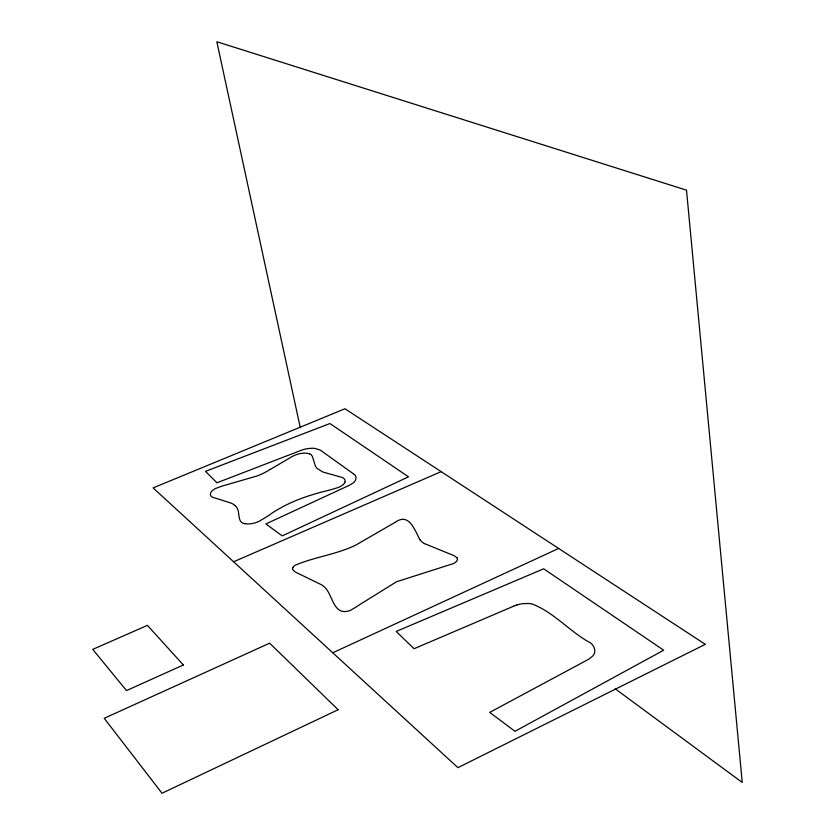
<?xml version="1.0" encoding="UTF-8"?>
<svg xmlns="http://www.w3.org/2000/svg" width="835" height="835" viewBox="0 0 835 835"><rect width="100%" height="100%" fill="white"/><g stroke="black" fill="none" stroke-linecap="round" stroke-linejoin="round"><path stroke-width="1.25" d="M344.907 482.192L344.709 482.661A12.16 5.772 -11.7 0 1 342.173 485.396A12.869 6.106 -11.7 0 1 337.737 487.661L332.006 489.404A112.694 57.062 -11.4 0 0 329.094 490.197C307.51 495.332 286.541 502.607 268.379 515.665A73.282 36.636 -12.2 0 0 265.812 517.303L259.299 521.217A16.199 7.818 -13.4 0 1 256.762 522.313L256.23 522.501A12.901 6.231 -13.3 0 1 244.582 523.649M270.373 469.385L291.05 457.183A17.639 8.12 -12.2 0 1 295.611 454.939L298.252 454.031A10.897 5 -12.3 0 1 299.327 453.76A12.066 5.542 -12.3 0 1 309.524 453.854M395.153 522.334C409.39 512.032 414.797 530.601 420.162 540.12M394.965 522.439L358.695 543.408A36.5 18.276 -11.8 0 1 353.466 546.194C334.793 554.691 313.887 557.227 295.131 565.253A9.79 5.041 -12.6 0 0 292.814 567.643M332.758 652.782L558.625 548.449M233.602 561.767L441.151 471.65M513.588 606.22L414.045 648.732L396.176 631.458L543.668 568.802L663.689 650.215L514.976 731.314L489.717 712.391L588.508 659.347A36.239 20.677 -6.4 0 0 590.94 657.427C597.85 653.283 594.583 644.213 588.268 641.687C568.771 630.488 552.885 611.637 531.707 603.851A20.593 11.408 -7.5 0 0 527.396 603.475L522.981 603.674A17.389 9.613 -7.5 0 0 519.829 604.185L517.042 604.916M453.447 563.562L396.437 581.797L358.789 605.218A81.673 45.539 -10.2 0 0 356.441 606.815L350.324 610.395A10.01 5.396 -11.7 0 1 346.473 611.45C332.017 613.245 332.674 592.119 322.874 585.742A21.689 11.471 -12.6 0 0 320.442 584.239L295.152 571.954L292.574 569.491A8.663 4.457 -12.6 0 1 292.866 567.654M244.603 523.629C237.015 522.449 240.156 512.836 237.056 507.91A25.958 12.389 -14.1 0 0 236.336 506.845L235.146 505.634M309.545 453.843L310.296 454.156A10.135 4.645 -12.2 0 1 311.142 454.668L312.457 456.515L315.212 465.502A39.934 18.474 -11.3 0 0 317.06 468.414L323.009 472.078L341.974 477.39A12.755 6.054 -11.8 0 1 344.876 482.192M424.399 543.564L454.261 555.755L457.277 557.937M353.883 474.113C358.038 476.451 355.585 482.327 351.817 483.768A28.797 13.579 -11.8 0 1 349.646 485.145L265.874 523.952L282.261 535.882L408.503 476.816L329.929 423.533L205.493 471.347L216.933 482.787L300.548 450.566A16.752 7.682 -12.1 0 1 303.439 449.564L305.704 448.98A13.965 6.388 -12.2 0 1 308.23 448.541L311.685 448.28A16.523 7.578 -12.2 0 1 314.962 448.426L320.264 450.096L353.445 473.821M615.238 688.812L742.242 782.458L686.506 190.161L216.829 41.75L300.276 427.666M457.131 557.978A8.82 4.613 -9.4 0 1 453.447 563.552M424.347 543.595A32.899 16.7 -9.4 0 1 420.245 540.099M270.216 469.343A40.602 18.412 -13.3 0 1 257.337 475.877L225.586 485.093A96.63 42.595 -13.8 0 1 222.277 486.001L215.534 488.517A25.864 12.149 -13.6 0 0 214.699 488.986L213.718 489.592A10.897 5.083 -13.8 0 0 210.806 492.546L210.399 494.362A13.412 6.262 -13.7 0 0 211.328 496.366L211.579 496.595A11.481 5.365 -13.8 0 0 212.716 497.316L216.891 498.62A48.023 22.9 -14.6 0 1 218.206 498.986L231.525 503.265A35.884 17.149 -14.2 0 1 235.126 505.645M513.588 606.22A20.875 11.554 -7.5 0 1 517.042 604.916M705.293 644.338L457.935 767.668L153.108 487.89L344.949 408.753L705.293 644.338M338.123 709.729L162.011 793.25L104.218 718.298L269.663 643.18L338.123 709.729M183.345 664.984L126.502 690.587L92.758 649.379L147.43 625.352L183.345 664.984"/></g></svg>
